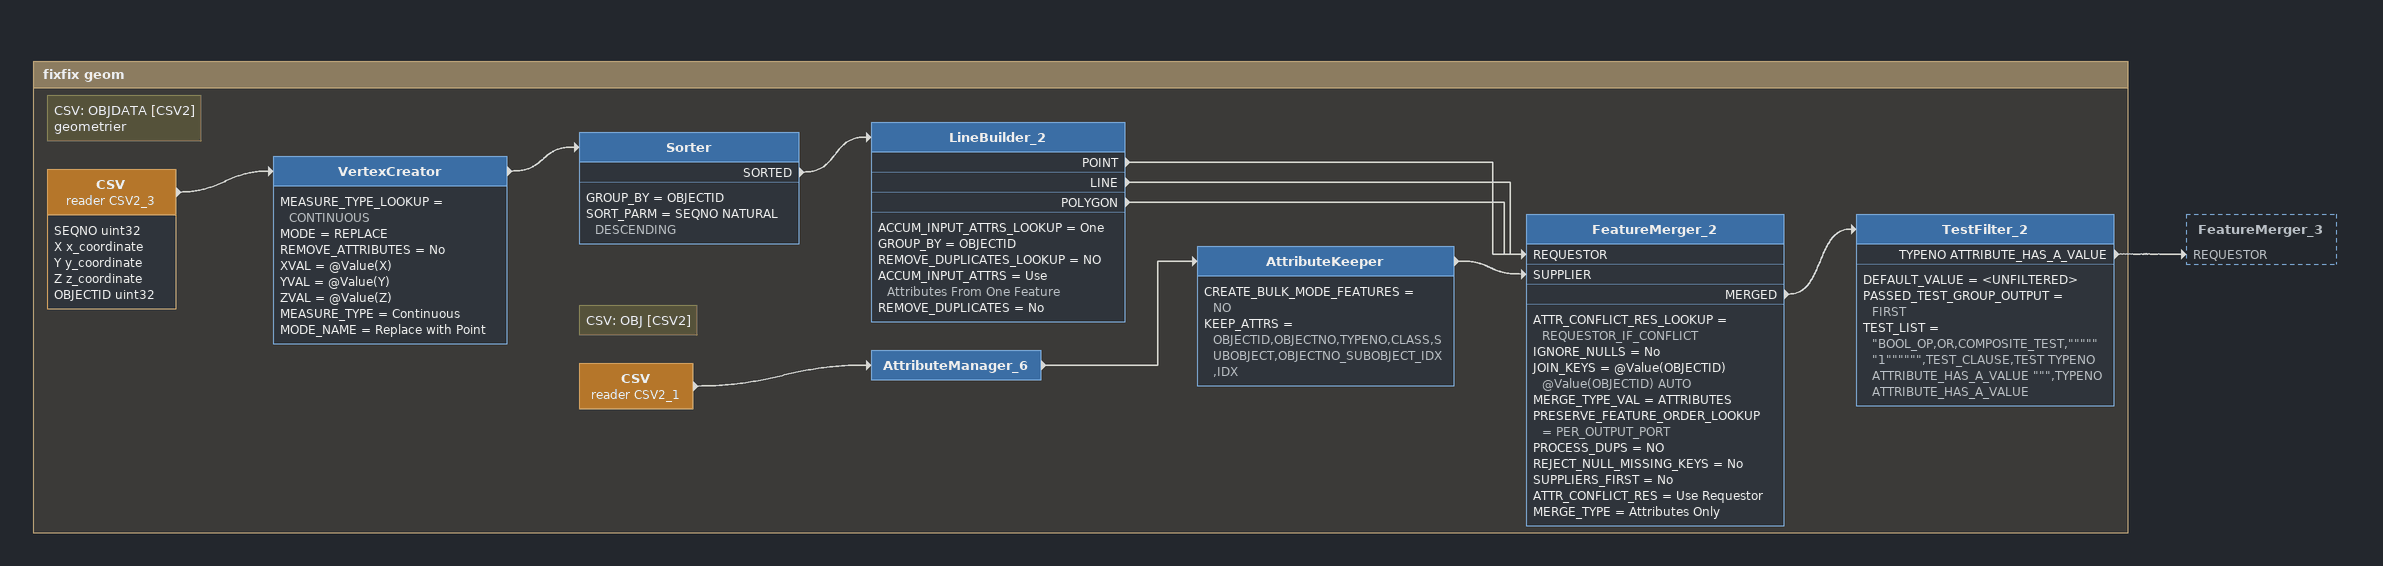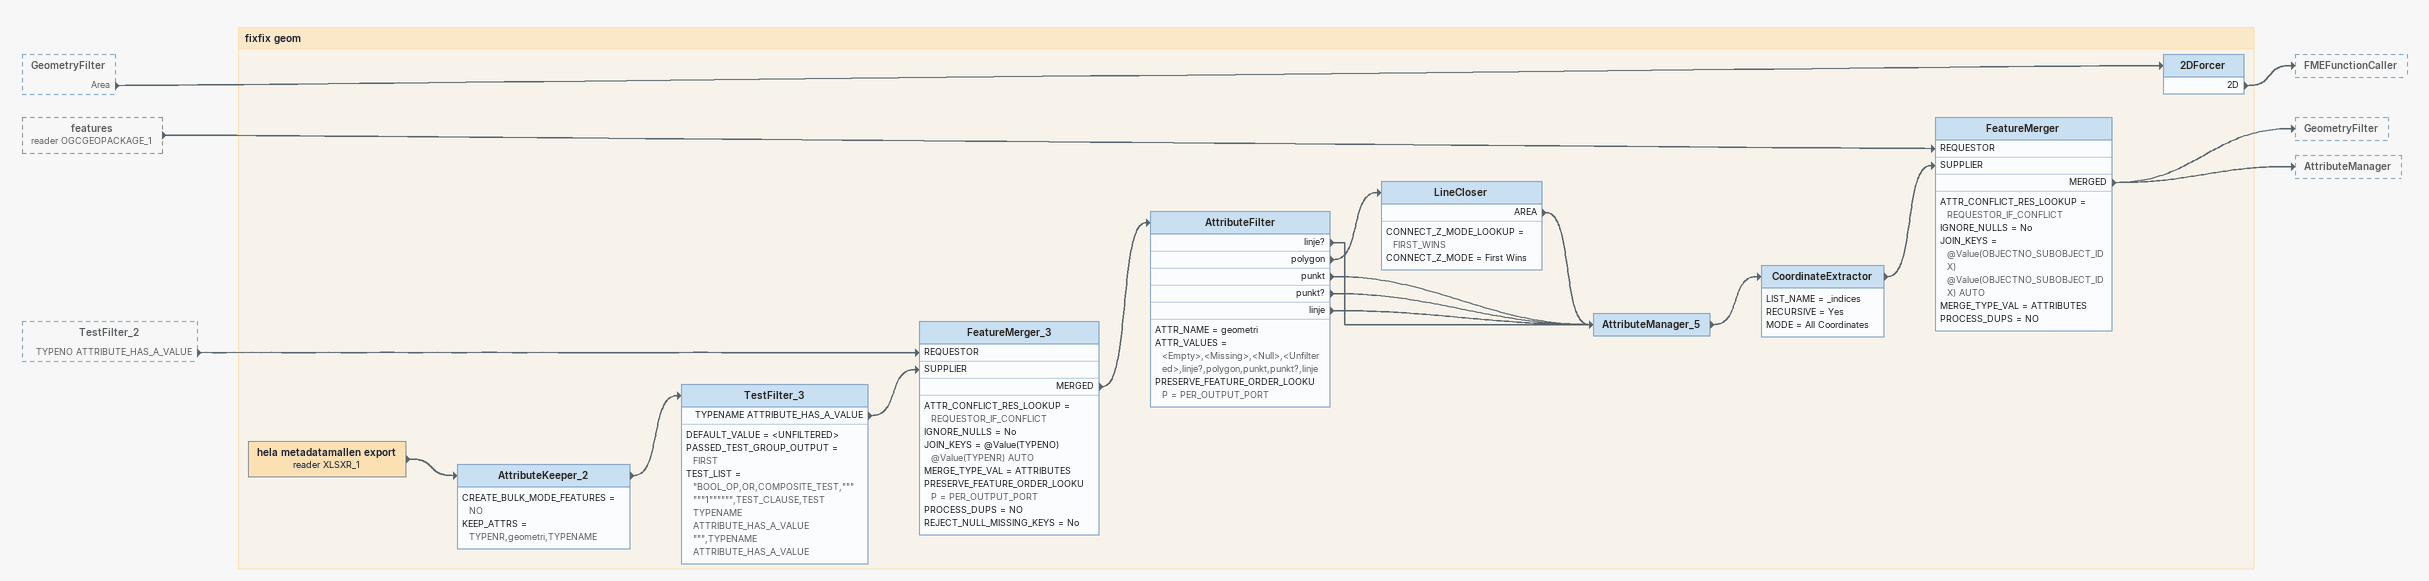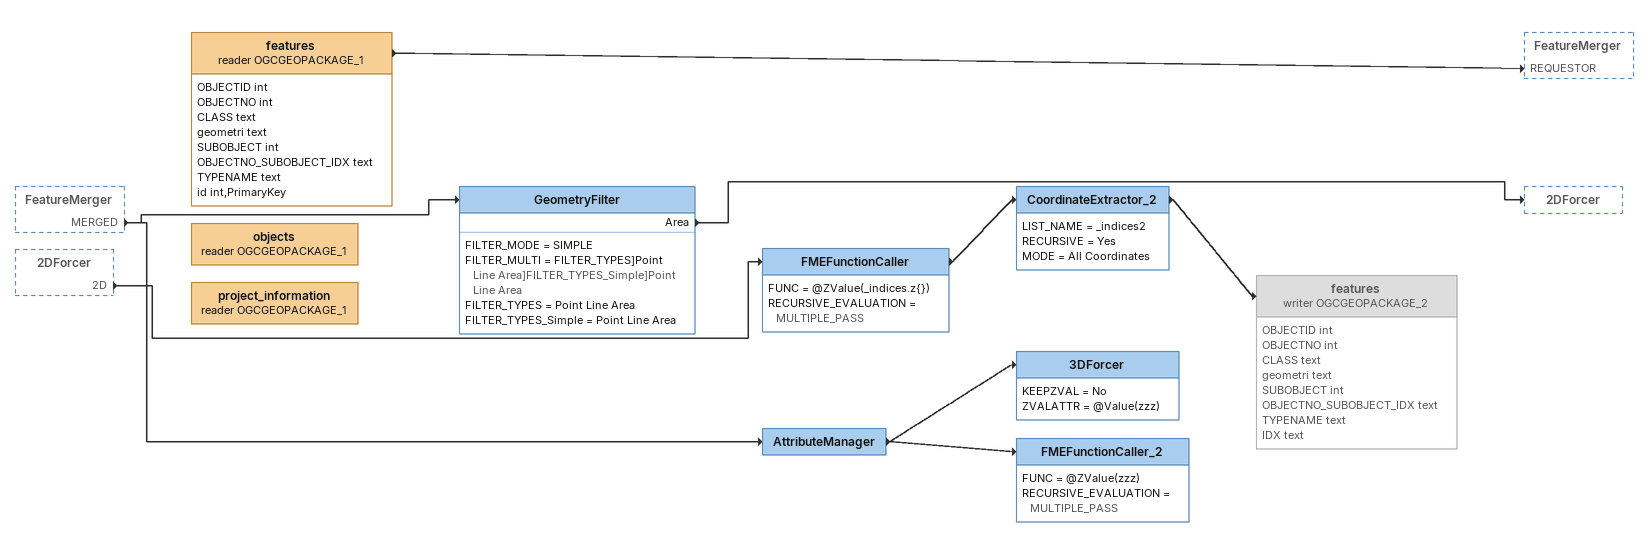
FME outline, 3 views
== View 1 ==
Bookmark: fixfix geom
Note: CSV: OBJDATA [CSV2] / geometrier
CSV (reader CSV2_3)
    attributes: SEQNO uint32, X x_coordinate, Y y_coordinate, Z z_coordinate, OBJECTID uint32
    -> VertexCreator
VertexCreator
    MEASURE_TYPE_LOOKUP = CONTINUOUS
    MODE = REPLACE
    REMOVE_ATTRIBUTES = No
    XVAL = @Value(X)
    YVAL = @Value(Y)
    ZVAL = @Value(Z)
    MEASURE_TYPE = Continuous
    MODE_NAME = Replace with Point
    -> Sorter
Sorter
    GROUP_BY = OBJECTID
    SORT_PARM = SEQNO NATURAL DESCENDING
    SORTED -> LineBuilder_2
LineBuilder_2
    ACCUM_INPUT_ATTRS_LOOKUP = One
    GROUP_BY = OBJECTID
    REMOVE_DUPLICATES_LOOKUP = NO
    ACCUM_INPUT_ATTRS = Use Attributes From One Feature
    REMOVE_DUPLICATES = No
    POINT -> FeatureMerger_2 [REQUESTOR]
    LINE -> FeatureMerger_2 [REQUESTOR]
    POLYGON -> FeatureMerger_2 [REQUESTOR]
Note: CSV: OBJ [CSV2]
CSV (reader CSV2_1)
    -> AttributeManager_6
AttributeManager_6
    -> AttributeKeeper
AttributeKeeper
    CREATE_BULK_MODE_FEATURES = NO
    KEEP_ATTRS = OBJECTID,OBJECTNO,TYPENO,CLASS,SUBOBJECT,OBJECTNO_SUBOBJECT_IDX,IDX
    -> FeatureMerger_2 [SUPPLIER]
FeatureMerger_2
    ATTR_CONFLICT_RES_LOOKUP = REQUESTOR_IF_CONFLICT
    IGNORE_NULLS = No
    JOIN_KEYS = @Value(OBJECTID) @Value(OBJECTID) AUTO
    MERGE_TYPE_VAL = ATTRIBUTES
    PRESERVE_FEATURE_ORDER_LOOKUP = PER_OUTPUT_PORT
    PROCESS_DUPS = NO
    REJECT_NULL_MISSING_KEYS = No
    SUPPLIERS_FIRST = No
    ATTR_CONFLICT_RES = Use Requestor
    MERGE_TYPE = Attributes Only
    MERGED -> TestFilter_2
TestFilter_2
    DEFAULT_VALUE = <UNFILTERED>
    PASSED_TEST_GROUP_OUTPUT = FIRST
    TEST_LIST = "BOOL_OP,OR,COMPOSITE_TEST,""""""1"""""",TEST_CLAUSE,TEST TYPENO ATTRIBUTE_HAS_A_VALUE """,TYPENO ATTRIBUTE_HAS_A_VALUE
    TYPENO ATTRIBUTE_HAS_A_VALUE -> FeatureMerger_3 [REQUESTOR]

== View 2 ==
GeometryFilter [outside]
    Area -> 2DForcer
features (reader OGCGEOPACKAGE_1) [outside]
    -> FeatureMerger [REQUESTOR]
TestFilter_2 [outside]
    TYPENO ATTRIBUTE_HAS_A_VALUE -> FeatureMerger_3 [REQUESTOR]

Bookmark: fixfix geom
hela metadatamallen export (reader XLSXR_1)
    -> AttributeKeeper_2
AttributeKeeper_2
    CREATE_BULK_MODE_FEATURES = NO
    KEEP_ATTRS = TYPENR,geometri,TYPENAME
    -> TestFilter_3
TestFilter_3
    DEFAULT_VALUE = <UNFILTERED>
    PASSED_TEST_GROUP_OUTPUT = FIRST
    TEST_LIST = "BOOL_OP,OR,COMPOSITE_TEST,""""""1"""""",TEST_CLAUSE,TEST TYPENAME ATTRIBUTE_HAS_A_VALUE """,TYPENAME ATTRIBUTE_HAS_A_VALUE
    TYPENAME ATTRIBUTE_HAS_A_VALUE -> FeatureMerger_3 [SUPPLIER]
FeatureMerger_3
    ATTR_CONFLICT_RES_LOOKUP = REQUESTOR_IF_CONFLICT
    IGNORE_NULLS = No
    JOIN_KEYS = @Value(TYPENO) @Value(TYPENR) AUTO
    MERGE_TYPE_VAL = ATTRIBUTES
    PRESERVE_FEATURE_ORDER_LOOKUP = PER_OUTPUT_PORT
    PROCESS_DUPS = NO
    REJECT_NULL_MISSING_KEYS = No
    MERGED -> AttributeFilter
AttributeFilter
    ATTR_NAME = geometri
    ATTR_VALUES = <Empty>,<Missing>,<Null>,<Unfiltered>,linje?,polygon,punkt,punkt?,linje
    PRESERVE_FEATURE_ORDER_LOOKUP = PER_OUTPUT_PORT
    linje? -> AttributeManager_5
    polygon -> LineCloser
    punkt -> AttributeManager_5
    punkt? -> AttributeManager_5
    linje -> AttributeManager_5
LineCloser
    CONNECT_Z_MODE_LOOKUP = FIRST_WINS
    CONNECT_Z_MODE = First Wins
    AREA -> AttributeManager_5
AttributeManager_5
    -> CoordinateExtractor
CoordinateExtractor
    LIST_NAME = _indices
    RECURSIVE = Yes
    MODE = All Coordinates
    -> FeatureMerger [SUPPLIER]
FeatureMerger
    ATTR_CONFLICT_RES_LOOKUP = REQUESTOR_IF_CONFLICT
    IGNORE_NULLS = No
    JOIN_KEYS = @Value(OBJECTNO_SUBOBJECT_IDX) @Value(OBJECTNO_SUBOBJECT_IDX) AUTO
    MERGE_TYPE_VAL = ATTRIBUTES
    PROCESS_DUPS = NO
    MERGED -> GeometryFilter
    MERGED -> AttributeManager
2DForcer
    2D -> FMEFunctionCaller

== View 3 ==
FeatureMerger [outside]
    MERGED -> GeometryFilter
    MERGED -> AttributeManager
2DForcer [outside]
    2D -> FMEFunctionCaller
features (reader OGCGEOPACKAGE_1)
    attributes: OBJECTID int, OBJECTNO int, CLASS text, geometri text, SUBOBJECT int, OBJECTNO_SUBOBJECT_IDX text, TYPENAME text, id int,PrimaryKey
    -> FeatureMerger [REQUESTOR]
GeometryFilter
    FILTER_MODE = SIMPLE
    FILTER_MULTI = FILTER_TYPES]Point Line Area]FILTER_TYPES_Simple]Point Line Area
    FILTER_TYPES = Point Line Area
    FILTER_TYPES_Simple = Point Line Area
    Area -> 2DForcer
FMEFunctionCaller
    FUNC = @ZValue(_indices.z{})
    RECURSIVE_EVALUATION = MULTIPLE_PASS
    -> CoordinateExtractor_2
CoordinateExtractor_2
    LIST_NAME = _indices2
    RECURSIVE = Yes
    MODE = All Coordinates
    -> features (writer OGCGEOPACKAGE_2)
features (writer OGCGEOPACKAGE_2) [off]
    attributes: OBJECTID int, OBJECTNO int, CLASS text, geometri text, SUBOBJECT int, OBJECTNO_SUBOBJECT_IDX text, TYPENAME text, IDX text
AttributeManager
    -> FMEFunctionCaller_2
    -> 3DForcer
3DForcer
    KEEPZVAL = No
    ZVALATTR = @Value(zzz)
FMEFunctionCaller_2
    FUNC = @ZValue(zzz)
    RECURSIVE_EVALUATION = MULTIPLE_PASS
objects (reader OGCGEOPACKAGE_1)
project_information (reader OGCGEOPACKAGE_1)
